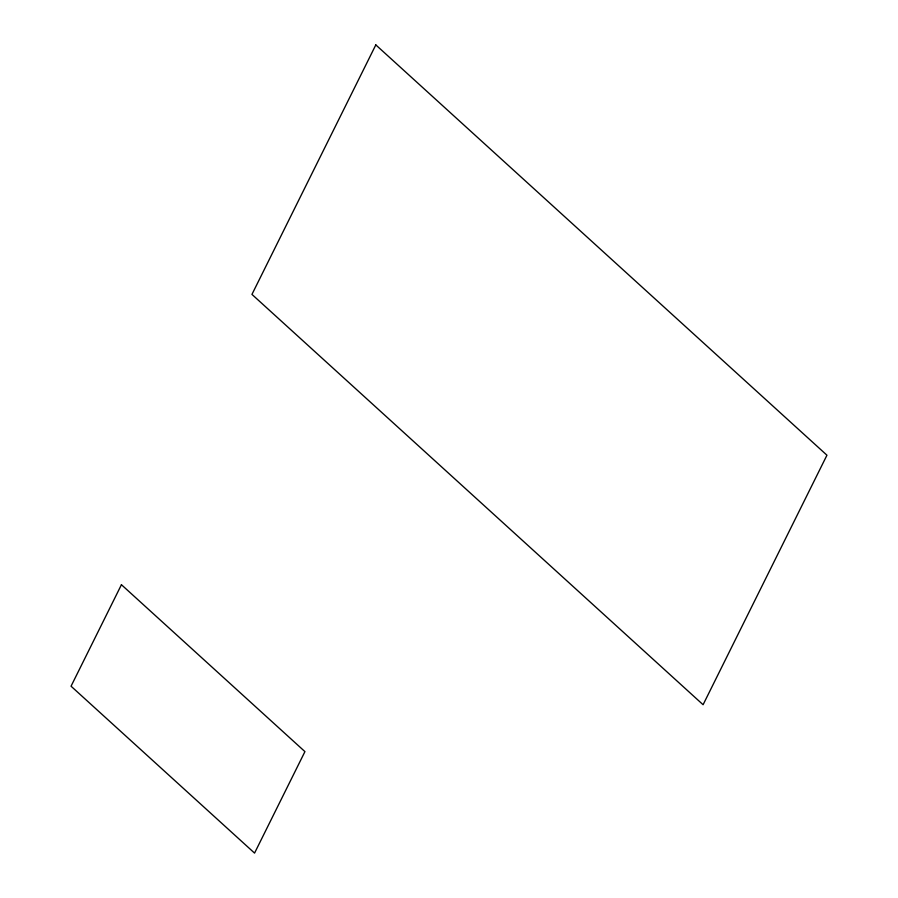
<?xml version="1.0" encoding="UTF-8"?>
<svg xmlns="http://www.w3.org/2000/svg" width="898" height="898" viewBox="0 0 898 898"><rect width="100%" height="100%" fill="white"/><g stroke="black" fill="none" stroke-linecap="round" stroke-linejoin="round"><path stroke-width="1.35" d="M375.813 44.9L251.956 294.398L703.089 704.717L826.946 455.207L375.813 44.9M121.432 584.71L71.054 686.207L254.561 853.1L304.938 751.615L121.432 584.71"/></g></svg>
